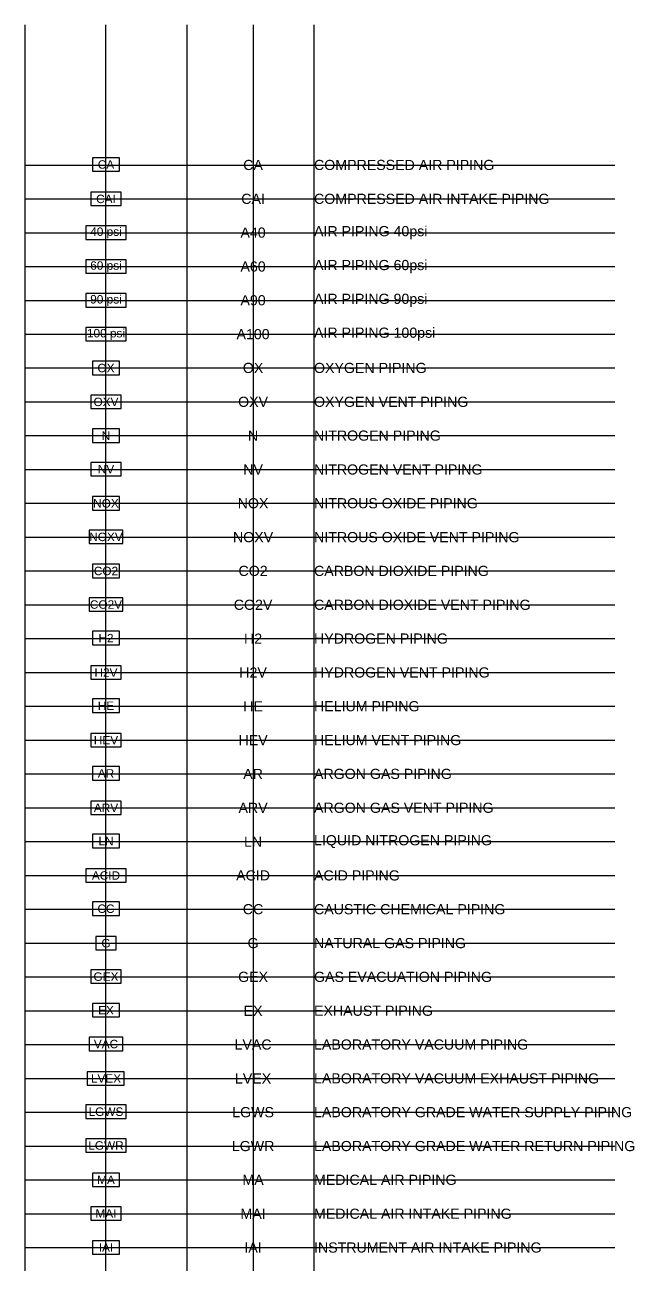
# Model space of a CAD drawing. Extents: x 1982 to 2088, y 1462 to 1485.
# Drawn here: x 2066.05 to 2071.68, y 1473.45 to 1484.9 of the extents above; entities that cross this region are included whole.
import ezdxf
from ezdxf.enums import TextEntityAlignment as Align

# ---------------------------------------------------------------- set-up
doc = ezdxf.new("R2010")
doc.units = 0
doc.header["$LTSCALE"] = 0.375
doc.header["$MEASUREMENT"] = 0
doc.linetypes.add('VENT', pattern=[0.3, 0.2, -0.1])
for name, color, linetype in [('G-ANNO-TEXT', 70, 'Continuous'), ('P-A100-N', 5, 'Continuous'), ('P-A100-N @ 1', 5, 'Continuous'), ('P-A40-N', 5, 'Continuous'), ('P-A40-N @ 1', 5, 'Continuous'), ('P-A60-N', 5, 'Continuous'), ('P-A60-N @ 1', 5, 'Continuous'), ('P-A90-N', 5, 'Continuous'), ('P-A90-N @ 1', 5, 'Continuous'), ('P-ACID-N', 1, 'Continuous'), ('P-ACID-N @ 1', 1, 'Continuous'), ('P-AR-N', 2, 'Continuous'), ('P-AR-N @ 1', 2, 'Continuous'), ('P-ARV-N', 2, 'VENT'), ('P-ARV-N @ 1', 2, 'VENT'), ('P-CA-N', 5, 'Continuous'), ('P-CA-N @ 1', 5, 'Continuous'), ('P-CAI-N', 5, 'Continuous'), ('P-CAI-N @ 1', 5, 'Continuous'), ('P-CAUS-N', 3, 'VENT'), ('P-CAUS-N @ 1', 3, 'VENT'), ('P-CO2-N', 6, 'Continuous'), ('P-CO2-N @ 1', 6, 'Continuous'), ('P-CO2V-N', 6, 'VENT'), ('P-CO2V-N @ 1', 6, 'VENT'), ('P-EX-N', 1, 'Continuous'), ('P-EX-N @ 1', 1, 'Continuous'), ('P-GAS-N', 3, 'Continuous'), ('P-GAS-N @ 1', 3, 'Continuous'), ('P-GEX-N', 1, 'Continuous'), ('P-GEX-N @ 1', 1, 'Continuous'), ('P-H2-N', 1, 'Continuous'), ('P-H2-N @ 1', 1, 'Continuous'), ('P-H2V-N', 1, 'VENT'), ('P-H2V-N @ 1', 1, 'VENT'), ('P-HE-N', 6, 'Continuous'), ('P-HE-N @ 1', 6, 'Continuous'), ('P-HEV-N', 6, 'VENT'), ('P-HEV-N @ 1', 6, 'VENT'), ('P-LGWR-N', 4, 'Continuous'), ('P-LGWR-N @ 1', 4, 'Continuous'), ('P-LGWS-N', 3, 'Continuous'), ('P-LGWS-N @ 1', 3, 'Continuous'), ('P-LN-N', 4, 'Continuous'), ('P-LN-N @ 1', 4, 'Continuous'), ('P-LVAC-N', 3, 'Continuous'), ('P-LVAC-N @ 1', 3, 'Continuous'), ('P-MA-N', 5, 'Continuous'), ('P-MA-N @ 1', 5, 'Continuous'), ('P-MAI-N', 4, 'Continuous'), ('P-MAI-N @ 1', 4, 'Continuous'), ('P-N2O-N', 2, 'Continuous'), ('P-N2O-N @ 1', 2, 'Continuous'), ('P-N2OV-N', 2, 'VENT'), ('P-N2OV-N @ 1', 2, 'VENT'), ('P-NIT-N', 2, 'Continuous'), ('P-NIT-N @ 1', 2, 'Continuous'), ('P-NITV-N', 2, 'VENT'), ('P-NITV-N @ 1', 2, 'VENT'), ('P-OX-N', 4, 'Continuous'), ('P-OX-N @ 1', 4, 'Continuous'), ('P-OXV-N', 4, 'VENT'), ('P-OXV-N @ 1', 4, 'VENT'), ('P-VACEX-N', 3, 'Continuous'), ('P-VACEX-N @ 1', 3, 'Continuous')]:
    doc.layers.add(name, color=color, linetype=linetype)
doc.layers.add('GRID', color=7, linetype='Continuous', plot=False)
doc.styles.add('Arial', font='arial.ttf')

# ---------------------------------------------------------------- blocks, each defined once
blk = doc.blocks.new('*U133')
at = {"layer": 'DEFPOINTS'}
blk.add_lwpolyline([(-0.125, -0.0625), (0.125, -0.0625), (0.125, 0.0625), (-0.125, 0.0625)], close=True, dxfattribs=at)
at = {"style": 'Arial'}
blk.add_text('CA', height=0.07812, dxfattribs=at).set_placement((0, 0), align=Align.MIDDLE)
blk = doc.blocks.new('*U156')
at = {"layer": 'DEFPOINTS'}
blk.add_lwpolyline([(-0.1875, -0.0625), (0.1875, -0.0625), (0.1875, 0.0625), (-0.1875, 0.0625)], close=True, dxfattribs=at)
at = {"style": 'Arial'}
blk.add_text('40 psi', height=0.07812, dxfattribs=at).set_placement((0, 0), align=Align.MIDDLE)
blk = doc.blocks.new('*U158')
at = {"layer": 'DEFPOINTS'}
blk.add_lwpolyline([(-0.1875, -0.0625), (0.1875, -0.0625), (0.1875, 0.0625), (-0.1875, 0.0625)], close=True, dxfattribs=at)
at = {"style": 'Arial'}
blk.add_text('60 psi', height=0.07812, dxfattribs=at).set_placement((0, 0), align=Align.MIDDLE)
blk = doc.blocks.new('*U157')
at = {"layer": 'DEFPOINTS'}
blk.add_lwpolyline([(-0.1875, -0.0625), (0.1875, -0.0625), (0.1875, 0.0625), (-0.1875, 0.0625)], close=True, dxfattribs=at)
at = {"style": 'Arial'}
blk.add_text('90 psi', height=0.07812, dxfattribs=at).set_placement((0, 0), align=Align.MIDDLE)
blk = doc.blocks.new('*U155')
at = {"layer": 'DEFPOINTS'}
blk.add_lwpolyline([(-0.1875, -0.0625), (0.1875, -0.0625), (0.1875, 0.0625), (-0.1875, 0.0625)], close=True, dxfattribs=at)
at = {"style": 'Arial'}
blk.add_text('100 psi', height=0.07812, dxfattribs=at).set_placement((0, 0), align=Align.MIDDLE)
blk = doc.blocks.new('*U127')
at = {"layer": 'DEFPOINTS'}
blk.add_lwpolyline([(-0.141, -0.062), (0.141, -0.062), (0.141, 0.062), (-0.141, 0.062)], close=True, dxfattribs=at)
at = {"style": 'Arial'}
blk.add_text('CAI', height=0.0781, dxfattribs=at).set_placement((0, 0), align=Align.MIDDLE)
blk = doc.blocks.new('*U148')
at = {"layer": 'DEFPOINTS'}
blk.add_lwpolyline([(-0.125, -0.0625), (0.125, -0.0625), (0.125, 0.0625), (-0.125, 0.0625)], close=True, dxfattribs=at)
at = {"style": 'Arial'}
blk.add_text('OX', height=0.07812, dxfattribs=at).set_placement((0, 0), align=Align.MIDDLE)
blk = doc.blocks.new('*U122')
at = {"layer": 'DEFPOINTS'}
blk.add_lwpolyline([(-0.141, -0.062), (0.141, -0.062), (0.141, 0.062), (-0.141, 0.062)], close=True, dxfattribs=at)
at = {"style": 'Arial'}
blk.add_text('OXV', height=0.0781, dxfattribs=at).set_placement((0, 0), align=Align.MIDDLE)
blk = doc.blocks.new('*U149')
at = {"layer": 'DEFPOINTS'}
blk.add_lwpolyline([(-0.125, -0.0625), (0.125, -0.0625), (0.125, 0.0625), (-0.125, 0.0625)], close=True, dxfattribs=at)
at = {"style": 'Arial'}
blk.add_text('N', height=0.0781, dxfattribs=at).set_placement((0, 0), align=Align.MIDDLE)
blk = doc.blocks.new('*U123')
at = {"layer": 'DEFPOINTS'}
blk.add_lwpolyline([(-0.141, -0.062), (0.141, -0.062), (0.141, 0.062), (-0.141, 0.062)], close=True, dxfattribs=at)
at = {"style": 'Arial'}
blk.add_text('NV', height=0.0781, dxfattribs=at).set_placement((0, 0), align=Align.MIDDLE)
blk = doc.blocks.new('*U150')
at = {"layer": 'DEFPOINTS'}
blk.add_lwpolyline([(-0.125, -0.0625), (0.125, -0.0625), (0.125, 0.0625), (-0.125, 0.0625)], close=True, dxfattribs=at)
at = {"style": 'Arial'}
blk.add_text('NOX', height=0.07812, dxfattribs=at).set_placement((0, 0), align=Align.MIDDLE)
blk = doc.blocks.new('*U124')
at = {"layer": 'DEFPOINTS'}
blk.add_lwpolyline([(-0.15625, -0.0625), (0.15625, -0.0625), (0.15625, 0.0625), (-0.15625, 0.0625)], close=True, dxfattribs=at)
at = {"style": 'Arial'}
blk.add_text('NOXV', height=0.078125, dxfattribs=at).set_placement((0, 0), align=Align.MIDDLE)
blk = doc.blocks.new('*U151')
at = {"layer": 'DEFPOINTS'}
blk.add_lwpolyline([(-0.125, -0.0625), (0.125, -0.0625), (0.125, 0.0625), (-0.125, 0.0625)], close=True, dxfattribs=at)
at = {"style": 'Arial'}
blk.add_text('CO2', height=0.07812, dxfattribs=at).set_placement((0, 0), align=Align.MIDDLE)
blk = doc.blocks.new('*U125')
at = {"layer": 'DEFPOINTS'}
blk.add_lwpolyline([(-0.15625, -0.0625), (0.15625, -0.0625), (0.15625, 0.0625), (-0.15625, 0.0625)], close=True, dxfattribs=at)
at = {"style": 'Arial'}
blk.add_text('CO2V', height=0.078125, dxfattribs=at).set_placement((0, 0), align=Align.MIDDLE)
blk = doc.blocks.new('*U134')
at = {"layer": 'DEFPOINTS'}
blk.add_lwpolyline([(-0.125, -0.0625), (0.125, -0.0625), (0.125, 0.0625), (-0.125, 0.0625)], close=True, dxfattribs=at)
at = {"style": 'Arial'}
blk.add_text('H2', height=0.07812, dxfattribs=at).set_placement((0, 0), align=Align.MIDDLE)
blk = doc.blocks.new('*U128')
at = {"layer": 'DEFPOINTS'}
blk.add_lwpolyline([(-0.141, -0.062), (0.141, -0.062), (0.141, 0.062), (-0.141, 0.062)], close=True, dxfattribs=at)
at = {"style": 'Arial'}
blk.add_text('H2V', height=0.0781, dxfattribs=at).set_placement((0, 0), align=Align.MIDDLE)
blk = doc.blocks.new('*U135')
at = {"layer": 'DEFPOINTS'}
blk.add_lwpolyline([(-0.125, -0.0625), (0.125, -0.0625), (0.125, 0.0625), (-0.125, 0.0625)], close=True, dxfattribs=at)
at = {"style": 'Arial'}
blk.add_text('HE', height=0.07812, dxfattribs=at).set_placement((0, 0), align=Align.MIDDLE)
blk = doc.blocks.new('*U129')
at = {"layer": 'DEFPOINTS'}
blk.add_lwpolyline([(-0.141, -0.062), (0.141, -0.062), (0.141, 0.062), (-0.141, 0.062)], close=True, dxfattribs=at)
at = {"style": 'Arial'}
blk.add_text('HEV', height=0.0781, dxfattribs=at).set_placement((0, 0), align=Align.MIDDLE)
blk = doc.blocks.new('*U136')
at = {"layer": 'DEFPOINTS'}
blk.add_lwpolyline([(-0.125, -0.0625), (0.125, -0.0625), (0.125, 0.0625), (-0.125, 0.0625)], close=True, dxfattribs=at)
at = {"style": 'Arial'}
blk.add_text('AR', height=0.07812, dxfattribs=at).set_placement((0, 0), align=Align.MIDDLE)
blk = doc.blocks.new('*U130')
at = {"layer": 'DEFPOINTS'}
blk.add_lwpolyline([(-0.141, -0.062), (0.141, -0.062), (0.141, 0.062), (-0.141, 0.062)], close=True, dxfattribs=at)
at = {"style": 'Arial'}
blk.add_text('ARV', height=0.0781, dxfattribs=at).set_placement((0, 0), align=Align.MIDDLE)
blk = doc.blocks.new('*U137')
at = {"layer": 'DEFPOINTS'}
blk.add_lwpolyline([(-0.125, -0.0625), (0.125, -0.0625), (0.125, 0.0625), (-0.125, 0.0625)], close=True, dxfattribs=at)
at = {"style": 'Arial'}
blk.add_text('LN', height=0.07812, dxfattribs=at).set_placement((0, 0), align=Align.MIDDLE)
blk = doc.blocks.new('*U146')
at = {"layer": 'DEFPOINTS'}
blk.add_lwpolyline([(-0.1875, -0.0625), (0.1875, -0.0625), (0.1875, 0.0625), (-0.1875, 0.0625)], close=True, dxfattribs=at)
at = {"style": 'Arial'}
blk.add_text('ACID', height=0.07812, dxfattribs=at).set_placement((0, 0), align=Align.MIDDLE)
blk = doc.blocks.new('*U138')
at = {"layer": 'DEFPOINTS'}
blk.add_lwpolyline([(-0.125, -0.0625), (0.125, -0.0625), (0.125, 0.0625), (-0.125, 0.0625)], close=True, dxfattribs=at)
at = {"style": 'Arial'}
blk.add_text('CC', height=0.07812, dxfattribs=at).set_placement((0, 0), align=Align.MIDDLE)
blk = doc.blocks.new('*U132')
at = {"layer": 'DEFPOINTS'}
blk.add_lwpolyline([(-0.09375, -0.0625), (0.09375, -0.0625), (0.09375, 0.0625), (-0.09375, 0.0625)], close=True, dxfattribs=at)
at = {"style": 'Arial'}
blk.add_text('G', height=0.07812, dxfattribs=at).set_placement((0, 0), align=Align.MIDDLE)
blk = doc.blocks.new('*U126')
at = {"layer": 'DEFPOINTS'}
blk.add_lwpolyline([(-0.141, -0.062), (0.141, -0.062), (0.141, 0.062), (-0.141, 0.062)], close=True, dxfattribs=at)
at = {"style": 'Arial'}
blk.add_text('GEX', height=0.0781, dxfattribs=at).set_placement((0, 0), align=Align.MIDDLE)
blk = doc.blocks.new('*U139')
at = {"layer": 'DEFPOINTS'}
blk.add_lwpolyline([(-0.125, -0.0625), (0.125, -0.0625), (0.125, 0.0625), (-0.125, 0.0625)], close=True, dxfattribs=at)
at = {"style": 'Arial'}
blk.add_text('EX', height=0.07812, dxfattribs=at).set_placement((0, 0), align=Align.MIDDLE)
blk = doc.blocks.new('*U140')
at = {"layer": 'DEFPOINTS'}
blk.add_lwpolyline([(-0.15625, -0.0625), (0.15625, -0.0625), (0.15625, 0.0625), (-0.15625, 0.0625)], close=True, dxfattribs=at)
at = {"style": 'Arial'}
blk.add_text('VAC', height=0.078125, dxfattribs=at).set_placement((0, 0), align=Align.MIDDLE)
blk = doc.blocks.new('*U131')
at = {"layer": 'DEFPOINTS'}
blk.add_lwpolyline([(-0.173, -0.062), (0.167, -0.062), (0.167, 0.062), (-0.173, 0.062)], close=True, dxfattribs=at)
at = {"style": 'Arial'}
blk.add_text('LVEX', height=0.0781, dxfattribs=at).set_placement((0, 0), align=Align.MIDDLE)
blk = doc.blocks.new('*U141')
at = {"layer": 'DEFPOINTS'}
blk.add_lwpolyline([(-0.1875, -0.0625), (0.1875, -0.0625), (0.1875, 0.0625), (-0.1875, 0.0625)], close=True, dxfattribs=at)
at = {"style": 'Arial'}
blk.add_text('LGWS', height=0.07812, dxfattribs=at).set_placement((0, 0), align=Align.MIDDLE)
blk = doc.blocks.new('*U142')
at = {"layer": 'DEFPOINTS'}
blk.add_lwpolyline([(-0.1875, -0.0625), (0.1875, -0.0625), (0.1875, 0.0625), (-0.1875, 0.0625)], close=True, dxfattribs=at)
at = {"style": 'Arial'}
blk.add_text('LGWR', height=0.07812, dxfattribs=at).set_placement((0, 0), align=Align.MIDDLE)
blk = doc.blocks.new('*U152')
at = {"layer": 'DEFPOINTS'}
blk.add_lwpolyline([(-0.125, -0.0625), (0.125, -0.0625), (0.125, 0.0625), (-0.125, 0.0625)], close=True, dxfattribs=at)
at = {"style": 'Arial'}
blk.add_text('MA', height=0.07812, dxfattribs=at).set_placement((0, 0), align=Align.MIDDLE)
blk = doc.blocks.new('*U143')
at = {"layer": 'DEFPOINTS'}
blk.add_lwpolyline([(-0.141, -0.062), (0.141, -0.062), (0.141, 0.062), (-0.141, 0.062)], close=True, dxfattribs=at)
at = {"style": 'Arial'}
blk.add_text('MAI', height=0.0781, dxfattribs=at).set_placement((0, 0), align=Align.MIDDLE)
blk = doc.blocks.new('*U159')
at = {"layer": 'DEFPOINTS'}
blk.add_lwpolyline([(-0.125, -0.0625), (0.125, -0.0625), (0.125, 0.0625), (-0.125, 0.0625)], close=True, dxfattribs=at)
at = {"style": 'Arial'}
blk.add_text('IAI', height=0.07812, dxfattribs=at).set_placement((0, 0), align=Align.MIDDLE)

msp = doc.modelspace()

# ---------------------------------------------------------------- linework, layer by layer
at = {"layer": 'GRID'}
for points in [[(2066.05, 1484.896), (2066.05, 1461.748)], [(2066.8, 1461.748), (2066.8, 1484.896)], [(2067.55, 1461.748), (2067.55, 1484.896)], [(2068.159, 1484.896), (2068.159, 1461.748)], [(2068.722, 1461.748), (2068.722, 1484.896)], [(2066.05, 1483.601), (2071.502, 1483.601)], [(2066.05, 1483.288), (2071.502, 1483.288)], [(2066.05, 1482.976), (2071.502, 1482.976)], [(2066.05, 1482.663), (2071.502, 1482.663)], [(2066.05, 1482.351), (2071.502, 1482.351)], [(2066.05, 1482.038), (2071.502, 1482.038)], [(2066.05, 1481.726), (2071.502, 1481.726)], [(2066.05, 1481.413), (2071.502, 1481.413)], [(2066.05, 1481.101), (2071.502, 1481.101)], [(2066.05, 1480.788), (2071.502, 1480.788)], [(2066.05, 1480.476), (2071.502, 1480.476)], [(2066.05, 1480.163), (2071.502, 1480.163)], [(2066.05, 1479.851), (2071.502, 1479.851)], [(2066.05, 1479.538), (2071.502, 1479.538)], [(2066.05, 1479.226), (2071.502, 1479.226)], [(2066.05, 1478.913), (2071.502, 1478.913)], [(2066.05, 1478.601), (2071.502, 1478.601)], [(2066.05, 1478.288), (2071.502, 1478.288)], [(2066.05, 1477.976), (2071.502, 1477.976)], [(2066.05, 1477.663), (2071.502, 1477.663)], [(2066.05, 1477.351), (2071.502, 1477.351)], [(2066.05, 1477.038), (2071.502, 1477.038)], [(2066.05, 1476.726), (2071.502, 1476.726)], [(2066.05, 1476.413), (2071.502, 1476.413)], [(2066.05, 1476.101), (2071.502, 1476.101)], [(2066.05, 1475.788), (2071.502, 1475.788)], [(2066.05, 1475.476), (2071.502, 1475.476)], [(2066.05, 1475.163), (2071.502, 1475.163)], [(2066.05, 1474.851), (2071.502, 1474.851)], [(2066.05, 1474.538), (2071.502, 1474.538)], [(2066.05, 1474.226), (2071.502, 1474.226)], [(2066.05, 1473.913), (2071.502, 1473.913)], [(2066.05, 1473.601), (2071.502, 1473.601)]]:
    msp.add_lwpolyline(points, dxfattribs=at)
at = {"layer": 'P-A100-N'}
for p, q in [((2066.05, 1482.038), (2066.612, 1482.038)), ((2066.987, 1482.038), (2067.55, 1482.038))]:
    msp.add_line(p, q, dxfattribs=at)
at = {"layer": 'P-A40-N'}
for p, q in [((2066.05, 1482.976), (2066.612, 1482.976)), ((2066.987, 1482.976), (2067.55, 1482.976))]:
    msp.add_line(p, q, dxfattribs=at)
at = {"layer": 'P-A60-N'}
for p, q in [((2066.05, 1482.663), (2066.612, 1482.663)), ((2066.987, 1482.663), (2067.55, 1482.663))]:
    msp.add_line(p, q, dxfattribs=at)
at = {"layer": 'P-A90-N'}
for p, q in [((2066.05, 1482.351), (2066.612, 1482.351)), ((2066.987, 1482.351), (2067.55, 1482.351)), ((2066.645, 1482.038), (2066.646, 1482.038))]:
    msp.add_line(p, q, dxfattribs=at)
at = {"layer": 'P-ACID-N'}
for p, q in [((2066.05, 1477.038), (2066.612, 1477.038)), ((2066.987, 1477.038), (2067.55, 1477.038))]:
    msp.add_line(p, q, dxfattribs=at)
at = {"layer": 'P-AR-N'}
for p, q in [((2066.05, 1477.976), (2066.675, 1477.976)), ((2066.925, 1477.976), (2067.55, 1477.976))]:
    msp.add_line(p, q, dxfattribs=at)
at = {"layer": 'P-ARV-N'}
for p, q in [((2066.05, 1477.663), (2066.659, 1477.663)), ((2066.941, 1477.663), (2067.55, 1477.663))]:
    msp.add_line(p, q, dxfattribs=at)
at = {"layer": 'P-CA-N'}
for p, q in [((2066.05, 1483.601), (2066.675, 1483.601)), ((2066.925, 1483.601), (2067.55, 1483.601))]:
    msp.add_line(p, q, dxfattribs=at)
at = {"layer": 'P-CAI-N'}
for p, q in [((2066.05, 1483.288), (2066.659, 1483.288)), ((2066.941, 1483.288), (2067.55, 1483.288))]:
    msp.add_line(p, q, dxfattribs=at)
at = {"layer": 'P-CAUS-N'}
for p, q in [((2066.05, 1476.726), (2066.675, 1476.726)), ((2066.925, 1476.726), (2067.55, 1476.726))]:
    msp.add_line(p, q, dxfattribs=at)
at = {"layer": 'P-CO2-N'}
for p, q in [((2066.05, 1479.851), (2066.659, 1479.851)), ((2066.941, 1479.851), (2067.55, 1479.851))]:
    msp.add_line(p, q, dxfattribs=at)
at = {"layer": 'P-CO2V-N'}
for p, q in [((2066.05, 1479.538), (2066.644, 1479.538)), ((2066.956, 1479.538), (2067.55, 1479.538))]:
    msp.add_line(p, q, dxfattribs=at)
at = {"layer": 'P-EX-N'}
for p, q in [((2066.05, 1475.788), (2066.675, 1475.788)), ((2066.925, 1475.788), (2067.55, 1475.788))]:
    msp.add_line(p, q, dxfattribs=at)
at = {"layer": 'P-GAS-N'}
for p, q in [((2066.05, 1476.413), (2066.706, 1476.413)), ((2066.894, 1476.413), (2067.55, 1476.413))]:
    msp.add_line(p, q, dxfattribs=at)
at = {"layer": 'P-GEX-N'}
for p, q in [((2066.05, 1476.101), (2066.659, 1476.101)), ((2066.941, 1476.101), (2067.55, 1476.101))]:
    msp.add_line(p, q, dxfattribs=at)
at = {"layer": 'P-H2-N'}
for p, q in [((2066.05, 1479.226), (2066.675, 1479.226)), ((2066.925, 1479.226), (2067.55, 1479.226))]:
    msp.add_line(p, q, dxfattribs=at)
at = {"layer": 'P-H2V-N'}
for p, q in [((2066.05, 1478.913), (2066.659, 1478.913)), ((2066.941, 1478.913), (2067.55, 1478.913))]:
    msp.add_line(p, q, dxfattribs=at)
at = {"layer": 'P-HE-N'}
for p, q in [((2066.05, 1478.601), (2066.675, 1478.601)), ((2066.925, 1478.601), (2067.55, 1478.601))]:
    msp.add_line(p, q, dxfattribs=at)
at = {"layer": 'P-HEV-N'}
for p, q in [((2066.05, 1478.288), (2066.659, 1478.288)), ((2066.941, 1478.288), (2067.55, 1478.288))]:
    msp.add_line(p, q, dxfattribs=at)
at = {"layer": 'P-LGWR-N'}
for p, q in [((2066.05, 1474.538), (2066.612, 1474.538)), ((2066.987, 1474.538), (2067.55, 1474.538))]:
    msp.add_line(p, q, dxfattribs=at)
at = {"layer": 'P-LGWS-N'}
for p, q in [((2066.05, 1474.851), (2066.612, 1474.851)), ((2066.987, 1474.851), (2067.55, 1474.851))]:
    msp.add_line(p, q, dxfattribs=at)
at = {"layer": 'P-LN-N'}
for p, q in [((2066.05, 1477.351), (2066.675, 1477.351)), ((2066.925, 1477.351), (2067.55, 1477.351))]:
    msp.add_line(p, q, dxfattribs=at)
at = {"layer": 'P-LVAC-N'}
for p, q in [((2066.05, 1475.476), (2066.644, 1475.476)), ((2066.953, 1475.476), (2067.55, 1475.476))]:
    msp.add_line(p, q, dxfattribs=at)
at = {"layer": 'P-MA-N'}
for p, q in [((2066.05, 1474.226), (2066.659, 1474.226)), ((2066.941, 1474.226), (2067.55, 1474.226)), ((2066.05, 1473.601), (2066.659, 1473.601)), ((2066.941, 1473.601), (2067.55, 1473.601))]:
    msp.add_line(p, q, dxfattribs=at)
at = {"layer": 'P-MAI-N'}
for p, q in [((2066.05, 1473.913), (2066.659, 1473.913)), ((2066.941, 1473.913), (2067.55, 1473.913))]:
    msp.add_line(p, q, dxfattribs=at)
at = {"layer": 'P-N2O-N'}
for p, q in [((2066.05, 1480.476), (2066.659, 1480.476)), ((2066.941, 1480.476), (2067.55, 1480.476))]:
    msp.add_line(p, q, dxfattribs=at)
at = {"layer": 'P-N2OV-N'}
for p, q in [((2066.05, 1480.163), (2066.644, 1480.163)), ((2066.956, 1480.163), (2067.55, 1480.163))]:
    msp.add_line(p, q, dxfattribs=at)
at = {"layer": 'P-NIT-N'}
for p, q in [((2066.05, 1481.101), (2066.659, 1481.101)), ((2066.941, 1481.101), (2067.55, 1481.101))]:
    msp.add_line(p, q, dxfattribs=at)
at = {"layer": 'P-NITV-N'}
for p, q in [((2066.05, 1480.788), (2066.659, 1480.788)), ((2066.941, 1480.788), (2067.55, 1480.788))]:
    msp.add_line(p, q, dxfattribs=at)
at = {"layer": 'P-OX-N'}
for p, q in [((2066.05, 1481.726), (2066.659, 1481.726)), ((2066.941, 1481.726), (2067.55, 1481.726))]:
    msp.add_line(p, q, dxfattribs=at)
at = {"layer": 'P-OXV-N'}
for p, q in [((2066.05, 1481.413), (2066.659, 1481.413)), ((2066.941, 1481.413), (2067.55, 1481.413))]:
    msp.add_line(p, q, dxfattribs=at)
at = {"layer": 'P-VACEX-N'}
for p, q in [((2066.05, 1475.163), (2066.627, 1475.163)), ((2066.967, 1475.163), (2067.55, 1475.163))]:
    msp.add_line(p, q, dxfattribs=at)

# ---------------------------------------------------------------- block references
at = {"layer": 'P-A100-N @ 1'}
msp.add_blockref('*U155', (2066.8, 1482.038), dxfattribs=at)
at = {"layer": 'P-A40-N @ 1'}
msp.add_blockref('*U156', (2066.8, 1482.976), dxfattribs=at)
at = {"layer": 'P-A60-N @ 1'}
msp.add_blockref('*U158', (2066.8, 1482.663), dxfattribs=at)
at = {"layer": 'P-A90-N @ 1'}
msp.add_blockref('*U157', (2066.8, 1482.351), dxfattribs=at)
at = {"layer": 'P-ACID-N @ 1'}
msp.add_blockref('*U146', (2066.8, 1477.038), dxfattribs=at)
at = {"layer": 'P-AR-N @ 1'}
msp.add_blockref('*U136', (2066.8, 1477.981), dxfattribs=at)
at = {"layer": 'P-ARV-N @ 1'}
msp.add_blockref('*U130', (2066.8, 1477.663), dxfattribs=at)
at = {"layer": 'P-CA-N @ 1'}
msp.add_blockref('*U133', (2066.8, 1483.606), dxfattribs=at)
at = {"layer": 'P-CAI-N @ 1'}
msp.add_blockref('*U127', (2066.8, 1483.288), dxfattribs=at)
at = {"layer": 'P-CAUS-N @ 1'}
msp.add_blockref('*U138', (2066.8, 1476.731), dxfattribs=at)
at = {"layer": 'P-CO2-N @ 1'}
msp.add_blockref('*U151', (2066.8, 1479.851), dxfattribs=at)
at = {"layer": 'P-CO2V-N @ 1'}
msp.add_blockref('*U125', (2066.8, 1479.541), dxfattribs=at)
at = {"layer": 'P-EX-N @ 1'}
msp.add_blockref('*U139', (2066.8, 1475.794), dxfattribs=at)
at = {"layer": 'P-GAS-N @ 1'}
msp.add_blockref('*U132', (2066.8, 1476.413), dxfattribs=at)
at = {"layer": 'P-GEX-N @ 1'}
msp.add_blockref('*U126', (2066.8, 1476.104), dxfattribs=at)
at = {"layer": 'P-H2-N @ 1'}
msp.add_blockref('*U134', (2066.8, 1479.231), dxfattribs=at)
at = {"layer": 'P-H2V-N @ 1'}
msp.add_blockref('*U128', (2066.8, 1478.913), dxfattribs=at)
at = {"layer": 'P-HE-N @ 1'}
msp.add_blockref('*U135', (2066.8, 1478.606), dxfattribs=at)
at = {"layer": 'P-HEV-N @ 1'}
msp.add_blockref('*U129', (2066.8, 1478.288), dxfattribs=at)
at = {"layer": 'P-LGWR-N @ 1'}
msp.add_blockref('*U142', (2066.8, 1474.544), dxfattribs=at)
at = {"layer": 'P-LGWS-N @ 1'}
msp.add_blockref('*U141', (2066.8, 1474.856), dxfattribs=at)
at = {"layer": 'P-LN-N @ 1'}
msp.add_blockref('*U137', (2066.8, 1477.356), dxfattribs=at)
at = {"layer": 'P-LVAC-N @ 1'}
msp.add_blockref('*U140', (2066.8, 1475.481), dxfattribs=at)
at = {"layer": 'P-MA-N @ 1'}
for name, p in [('*U152', (2066.8, 1474.226)), ('*U159', (2066.8, 1473.601))]:
    msp.add_blockref(name, p, dxfattribs=at)
at = {"layer": 'P-MAI-N @ 1'}
msp.add_blockref('*U143', (2066.8, 1473.916), dxfattribs=at)
at = {"layer": 'P-N2O-N @ 1'}
msp.add_blockref('*U150', (2066.8, 1480.476), dxfattribs=at)
at = {"layer": 'P-N2OV-N @ 1'}
msp.add_blockref('*U124', (2066.8, 1480.166), dxfattribs=at)
at = {"layer": 'P-NIT-N @ 1'}
msp.add_blockref('*U149', (2066.8, 1481.101), dxfattribs=at)
at = {"layer": 'P-NITV-N @ 1'}
msp.add_blockref('*U123', (2066.8, 1480.791), dxfattribs=at)
at = {"layer": 'P-OX-N @ 1'}
msp.add_blockref('*U148', (2066.8, 1481.726), dxfattribs=at)
at = {"layer": 'P-OXV-N @ 1'}
msp.add_blockref('*U122', (2066.8, 1481.413), dxfattribs=at)
at = {"layer": 'P-VACEX-N @ 1'}
msp.add_blockref('*U131', (2066.8, 1475.163), dxfattribs=at)

# ---------------------------------------------------------------- texts
at = {"layer": 'G-ANNO-TEXT', "style": 'Arial'}
for s, width, insert, char_height, attachment_point in [('CA', 0.23795, (2068.159, 1483.601), 0.0938, 5), ('COMPRESSED AIR PIPING', 2.35307, (2068.722, 1483.601), 0.09375, 4), ('CAI', 0.23795, (2068.159, 1483.288), 0.0938, 5), ('COMPRESSED AIR INTAKE PIPING', 2.35307, (2068.722, 1483.288), 0.09375, 4), ('AIR PIPING 40psi', 2.35307, (2068.722, 1482.976), 0.09375, 4), ('A40', 0.23795, (2068.159, 1482.976), 0.0938, 5), ('A60', 0.23795, (2068.159, 1482.663), 0.0938, 5), ('AIR PIPING 60psi', 2.35307, (2068.722, 1482.663), 0.09375, 4), ('A90', 0.23795, (2068.159, 1482.351), 0.0938, 5), ('AIR PIPING 90psi', 2.35307, (2068.722, 1482.351), 0.09375, 4), ('A100', 0.23795, (2068.159, 1482.038), 0.0938, 5), ('AIR PIPING 100psi', 2.35307, (2068.722, 1482.038), 0.09375, 4), ('OX', 0.23795, (2068.159, 1481.726), 0.0938, 5), ('OXYGEN PIPING', 2.35307, (2068.722, 1481.726), 0.09375, 4), ('OXV', 0.23795, (2068.159, 1481.413), 0.0938, 5), ('OXYGEN VENT PIPING', 2.35307, (2068.722, 1481.413), 0.09375, 4), ('N', 0.23795, (2068.159, 1481.101), 0.0938, 5), ('NITROGEN PIPING', 2.35307, (2068.722, 1481.101), 0.09375, 4), ('NV', 0.23795, (2068.159, 1480.788), 0.0938, 5), ('NITROGEN VENT PIPING', 2.35307, (2068.722, 1480.788), 0.09375, 4), ('NOX', 0.23795, (2068.159, 1480.476), 0.0938, 5), ('NITROUS OXIDE PIPING', 2.35307, (2068.722, 1480.476), 0.09375, 4), ('NOXV', 0.23795, (2068.159, 1480.163), 0.0938, 5), ('NITROUS OXIDE VENT PIPING', 2.35307, (2068.722, 1480.163), 0.09375, 4), ('CO2', 0.23795, (2068.159, 1479.851), 0.0938, 5), ('CARBON DIOXIDE PIPING', 2.35307, (2068.722, 1479.851), 0.09375, 4), ('CO2V', 0.23795, (2068.159, 1479.538), 0.0938, 5), ('CARBON DIOXIDE VENT PIPING', 2.35307, (2068.722, 1479.538), 0.09375, 4), ('H2', 0.23795, (2068.159, 1479.226), 0.0938, 5), ('HYDROGEN PIPING', 2.35307, (2068.722, 1479.226), 0.09375, 4), ('H2V', 0.23795, (2068.159, 1478.913), 0.0938, 5), ('HYDROGEN VENT PIPING', 2.35307, (2068.722, 1478.913), 0.09375, 4), ('HE', 0.23795, (2068.159, 1478.601), 0.0938, 5), ('HELIUM PIPING', 2.35307, (2068.722, 1478.601), 0.09375, 4), ('HEV', 0.23795, (2068.159, 1478.288), 0.0938, 5), ('HELIUM VENT PIPING', 2.35307, (2068.722, 1478.288), 0.09375, 4), ('AR', 0.23795, (2068.159, 1477.976), 0.0938, 5), ('ARGON GAS PIPING', 2.35307, (2068.722, 1477.976), 0.09375, 4), ('ARV', 0.23795, (2068.159, 1477.663), 0.0938, 5), ('ARGON GAS VENT PIPING', 2.35307, (2068.722, 1477.663), 0.09375, 4), ('LN', 0.23795, (2068.159, 1477.351), 0.0938, 5), ('LIQUID NITROGEN PIPING', 2.35307, (2068.722, 1477.351), 0.09375, 4), ('ACID', 0.23795, (2068.159, 1477.038), 0.0938, 5), ('ACID PIPING', 2.35307, (2068.722, 1477.038), 0.09375, 4), ('CC', 0.23795, (2068.159, 1476.726), 0.0938, 5), ('CAUSTIC CHEMICAL PIPING', 2.35307, (2068.722, 1476.726), 0.09375, 4), ('G', 0.23795, (2068.159, 1476.413), 0.0938, 5), ('NATURAL GAS PIPING', 2.35307, (2068.722, 1476.413), 0.09375, 4), ('GEX', 0.23795, (2068.159, 1476.101), 0.0938, 5), ('GAS EVACUATION PIPING', 2.35307, (2068.722, 1476.101), 0.09375, 4), ('EX', 0.23795, (2068.159, 1475.788), 0.0938, 5), ('EXHAUST PIPING', 2.35307, (2068.722, 1475.788), 0.09375, 4), ('LVAC', 0.23795, (2068.159, 1475.476), 0.0938, 5), ('LABORATORY VACUUM PIPING', 2.35307, (2068.722, 1475.476), 0.09375, 4), ('LVEX', 0.23795, (2068.159, 1475.163), 0.0938, 5), ('LABORATORY VACUUM EXHAUST PIPING', 3.96333, (2068.722, 1475.163), 0.09375, 4), ('LGWS', 0.23795, (2068.159, 1474.851), 0.0938, 5), ('LABORATORY GRADE WATER SUPPLY PIPING', 3.52346, (2068.722, 1474.851), 0.09375, 4), ('LGWR', 0.23795, (2068.159, 1474.538), 0.0938, 5), ('LABORATORY GRADE WATER RETURN PIPING', 3.20926, (2068.722, 1474.538), 0.09375, 4), ('MA', 0.23795, (2068.159, 1474.226), 0.0938, 5), ('MEDICAL AIR PIPING', 2.35307, (2068.722, 1474.226), 0.09375, 4), ('MAI', 0.23795, (2068.159, 1473.913), 0.0938, 5), ('MEDICAL AIR INTAKE PIPING', 2.35307, (2068.722, 1473.913), 0.09375, 4), ('IAI', 0.23795, (2068.159, 1473.601), 0.0938, 5), ('INSTRUMENT AIR INTAKE PIPING', 2.35307, (2068.722, 1473.601), 0.09375, 4)]:
    msp.add_mtext_dynamic_manual_height_columns(s, width=width, gutter_width=0.469, heights=[0], dxfattribs=dict(at, insert=insert, char_height=char_height, attachment_point=attachment_point))

doc.saveas('drawing.dxf')
